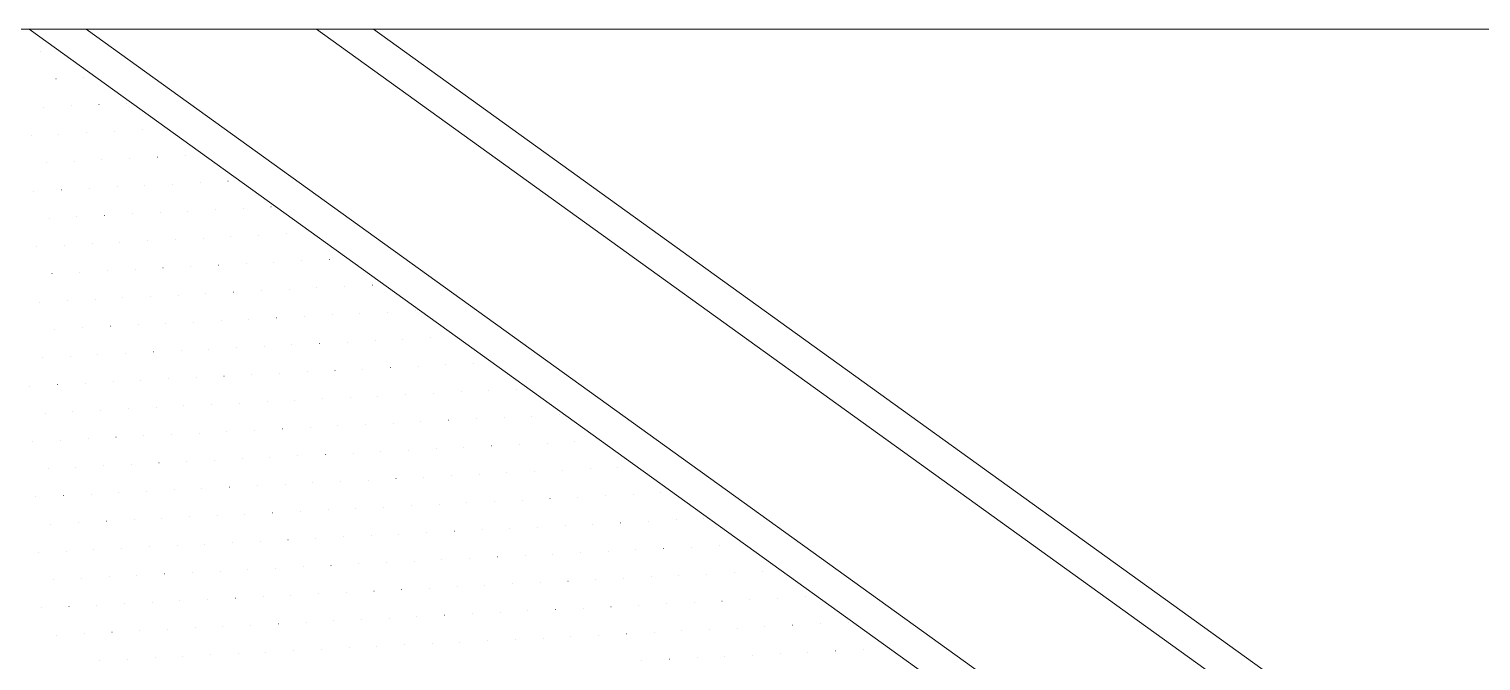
# Model space of a CAD drawing. Header units: centimetres. Extents: x -16179 to 12840, y -10704 to 3856.
# Drawn here: x 7722.2 to 7852.9, y -9823 to -9766.1 of the extents above; entities that cross this region are included whole.
import ezdxf

# ---------------------------------------------------------------- set-up
doc = ezdxf.new("R2010")
doc.units = ezdxf.units.CM
doc.header["$MEASUREMENT"] = 0
doc.layers.add('AA pareti non sezionate_Num_Penna__2_Num_Penna__2_Num_Penna__2_Num_Penna__2_Num_Penna__2_Num_Penna__2_Num_Penna__2_Num_Penna__2_Num_Penna__2_Num_Penna__2', color=2, linetype='Continuous', lineweight=18)
doc.layers.add('AA- arredo_Num_Penna__8_Num_Penna__8_Num_Penna__8_Num_Penna__8_Num_Penna__8_Num_Penna__8_Num_Penna__8_Num_Penna__8_Num_Penna__8_Num_Penna__8', color=8, linetype='Continuous', lineweight=18)

msp = doc.modelspace()

# ---------------------------------------------------------------- linework, layer by layer
at = {"layer": 'AA pareti non sezionate_Num_Penna__2_Num_Penna__2_Num_Penna__2_Num_Penna__2_Num_Penna__2_Num_Penna__2_Num_Penna__2_Num_Penna__2_Num_Penna__2_Num_Penna__2', "color": 2, "linetype": 'Continuous', "lineweight": 18}
msp.add_line((6713.72, -9766.08), (7929.45, -9766.08), dxfattribs=at)
at = {"layer": 'AA- arredo_Num_Penna__8_Num_Penna__8_Num_Penna__8_Num_Penna__8_Num_Penna__8_Num_Penna__8_Num_Penna__8_Num_Penna__8_Num_Penna__8_Num_Penna__8', "color": 8, "linetype": 'Continuous', "lineweight": 18}
for p, q in [((7722.18, -9766.08), (7815.85, -9833.49)), ((7727.32, -9766.08), (7820.03, -9832.81)), ((7744.29, -9766.08), (7744.3, -9766.08)), ((7744.29, -9766.08), (7744.3, -9766.08)), ((7748.04, -9766.08), (7966.99, -9923.66)), ((7753.18, -9766.08), (7971.18, -9922.98)), ((7723.22, -9768.13), (7723.22, -9768.13)), ((7724.59, -9770.56), (7724.6, -9770.56)), ((7727.09, -9770.44), (7727.09, -9770.44)), ((7723.47, -9773.12), (7723.48, -9773.12)), ((7725.97, -9773), (7725.97, -9773)), ((7728.46, -9772.87), (7728.47, -9772.87)), ((7730.96, -9772.74), (7730.97, -9772.74)), ((7722.35, -9775.68), (7722.35, -9775.68)), ((7724.85, -9775.56), (7724.85, -9775.56)), ((7727.34, -9775.43), (7727.35, -9775.43)), ((7729.84, -9775.3), (7729.84, -9775.3)), ((7732.34, -9775.17), (7732.34, -9775.17)), ((7723.73, -9778.12), (7723.73, -9778.12)), ((7726.22, -9777.99), (7726.23, -9777.99)), ((7728.72, -9777.86), (7728.72, -9777.86)), ((7731.22, -9777.73), (7731.22, -9777.73)), ((7733.71, -9777.61), (7733.72, -9777.61)), ((7736.21, -9777.48), (7736.21, -9777.48)), ((7735.09, -9780.04), (7735.09, -9780.04)), ((7737.58, -9779.91), (7737.59, -9779.91)), ((7740.08, -9779.79), (7740.09, -9779.79)), ((7722.6, -9780.68), (7722.61, -9780.68)), ((7725.1, -9780.55), (7725.11, -9780.55)), ((7727.6, -9780.42), (7727.6, -9780.42)), ((7730.09, -9780.3), (7730.1, -9780.3)), ((7732.59, -9780.17), (7732.6, -9780.17)), ((7733.97, -9782.6), (7733.97, -9782.6)), ((7736.46, -9782.47), (7736.47, -9782.47)), ((7738.96, -9782.35), (7738.97, -9782.35)), ((7741.46, -9782.22), (7741.46, -9782.22)), ((7743.95, -9782.09), (7743.96, -9782.09)), ((7723.98, -9783.11), (7723.98, -9783.11)), ((7726.48, -9782.98), (7726.48, -9782.98)), ((7728.97, -9782.86), (7728.98, -9782.86)), ((7731.47, -9782.73), (7731.47, -9782.73)), ((7730.35, -9785.29), (7730.35, -9785.29)), ((7732.85, -9785.16), (7732.85, -9785.16)), ((7735.34, -9785.03), (7735.35, -9785.03)), ((7737.84, -9784.91), (7737.84, -9784.91)), ((7740.34, -9784.78), (7740.34, -9784.78)), ((7742.83, -9784.65), (7742.84, -9784.65)), ((7745.33, -9784.53), (7745.33, -9784.53)), ((7722.86, -9785.67), (7722.86, -9785.67)), ((7725.36, -9785.54), (7725.36, -9785.54)), ((7727.85, -9785.42), (7727.86, -9785.42)), ((7729.23, -9787.85), (7729.23, -9787.85)), ((7731.72, -9787.72), (7731.73, -9787.72)), ((7734.22, -9787.59), (7734.23, -9787.59)), ((7736.72, -9787.47), (7736.72, -9787.47)), ((7739.21, -9787.34), (7739.22, -9787.34)), ((7741.71, -9787.21), (7741.72, -9787.21)), ((7744.21, -9787.09), (7744.21, -9787.09)), ((7746.7, -9786.96), (7746.71, -9786.96)), ((7749.2, -9786.83), (7749.21, -9786.83)), ((7724.23, -9788.1), (7724.24, -9788.1)), ((7726.73, -9787.98), (7726.74, -9787.98)), ((7753.07, -9789.14), (7753.08, -9789.14)), ((7725.61, -9790.54), (7725.61, -9790.54)), ((7728.11, -9790.41), (7728.11, -9790.41)), ((7730.6, -9790.28), (7730.61, -9790.28)), ((7733.1, -9790.16), (7733.1, -9790.16)), ((7735.6, -9790.03), (7735.6, -9790.03)), ((7738.09, -9789.9), (7738.1, -9789.9)), ((7740.59, -9789.77), (7740.6, -9789.77)), ((7743.09, -9789.65), (7743.09, -9789.65)), ((7745.58, -9789.52), (7745.59, -9789.52)), ((7748.08, -9789.39), (7748.09, -9789.39)), ((7750.58, -9789.26), (7750.58, -9789.26)), ((7723.11, -9790.66), (7723.12, -9790.66)), ((7749.46, -9791.82), (7749.46, -9791.82)), ((7751.95, -9791.7), (7751.96, -9791.7)), ((7754.45, -9791.57), (7754.45, -9791.57)), ((7756.95, -9791.44), (7756.95, -9791.44)), ((7724.49, -9793.1), (7724.49, -9793.1)), ((7726.99, -9792.97), (7726.99, -9792.97)), ((7729.48, -9792.84), (7729.49, -9792.84)), ((7731.98, -9792.72), (7731.98, -9792.72)), ((7734.48, -9792.59), (7734.48, -9792.59)), ((7736.97, -9792.46), (7736.98, -9792.46)), ((7739.47, -9792.33), (7739.47, -9792.33)), ((7741.97, -9792.21), (7741.97, -9792.21)), ((7744.46, -9792.08), (7744.47, -9792.08)), ((7746.96, -9791.95), (7746.96, -9791.95)), ((7748.33, -9794.39), (7748.34, -9794.39)), ((7750.83, -9794.26), (7750.84, -9794.26)), ((7753.33, -9794.13), (7753.33, -9794.13)), ((7755.83, -9794), (7755.83, -9794)), ((7758.32, -9793.88), (7758.33, -9793.88)), ((7723.37, -9795.66), (7723.37, -9795.66)), ((7725.86, -9795.53), (7725.87, -9795.53)), ((7728.36, -9795.4), (7728.37, -9795.4)), ((7730.86, -9795.28), (7730.86, -9795.28)), ((7733.35, -9795.15), (7733.36, -9795.15)), ((7735.85, -9795.02), (7735.86, -9795.02)), ((7738.35, -9794.89), (7738.35, -9794.89)), ((7740.84, -9794.77), (7740.85, -9794.77)), ((7743.34, -9794.64), (7743.35, -9794.64)), ((7745.84, -9794.51), (7745.84, -9794.51)), ((7744.72, -9797.07), (7744.72, -9797.07)), ((7747.21, -9796.95), (7747.22, -9796.95)), ((7749.71, -9796.82), (7749.72, -9796.82)), ((7752.21, -9796.69), (7752.21, -9796.69)), ((7754.7, -9796.56), (7754.71, -9796.56)), ((7757.2, -9796.44), (7757.21, -9796.44)), ((7759.7, -9796.31), (7759.7, -9796.31)), ((7762.19, -9796.18), (7762.2, -9796.18)), ((7722.25, -9798.22), (7722.25, -9798.22)), ((7724.74, -9798.09), (7724.75, -9798.09)), ((7727.24, -9797.96), (7727.24, -9797.96)), ((7729.74, -9797.84), (7729.74, -9797.84)), ((7732.23, -9797.71), (7732.24, -9797.71)), ((7734.73, -9797.58), (7734.73, -9797.58)), ((7737.23, -9797.45), (7737.23, -9797.45)), ((7739.72, -9797.33), (7739.73, -9797.33)), ((7742.22, -9797.2), (7742.23, -9797.2)), ((7743.6, -9799.63), (7743.6, -9799.63)), ((7746.09, -9799.51), (7746.1, -9799.51)), ((7748.59, -9799.38), (7748.59, -9799.38)), ((7751.09, -9799.25), (7751.09, -9799.25)), ((7753.58, -9799.12), (7753.59, -9799.12)), ((7756.08, -9799), (7756.08, -9799)), ((7758.58, -9798.87), (7758.58, -9798.87)), ((7761.07, -9798.74), (7761.08, -9798.74)), ((7763.57, -9798.62), (7763.57, -9798.62)), ((7766.07, -9798.49), (7766.07, -9798.49)), ((7723.62, -9800.65), (7723.63, -9800.65)), ((7726.12, -9800.52), (7726.12, -9800.52)), ((7728.62, -9800.4), (7728.62, -9800.4)), ((7731.11, -9800.27), (7731.12, -9800.27)), ((7733.61, -9800.14), (7733.61, -9800.14)), ((7736.11, -9800.01), (7736.11, -9800.01)), ((7738.6, -9799.89), (7738.61, -9799.89)), ((7741.1, -9799.76), (7741.1, -9799.76)), ((7767.44, -9800.92), (7767.45, -9800.92)), ((7769.94, -9800.79), (7769.94, -9800.79)), ((7742.47, -9802.19), (7742.48, -9802.19)), ((7744.97, -9802.07), (7744.98, -9802.07)), ((7747.47, -9801.94), (7747.47, -9801.94)), ((7749.96, -9801.81), (7749.97, -9801.81)), ((7752.46, -9801.68), (7752.47, -9801.68)), ((7754.96, -9801.56), (7754.96, -9801.56)), ((7757.46, -9801.43), (7757.46, -9801.43)), ((7759.95, -9801.3), (7759.96, -9801.3)), ((7762.45, -9801.18), (7762.45, -9801.18)), ((7764.95, -9801.05), (7764.95, -9801.05)), ((7722.5, -9803.21), (7722.51, -9803.21)), ((7725, -9803.08), (7725, -9803.08)), ((7727.49, -9802.96), (7727.5, -9802.96)), ((7729.99, -9802.83), (7730, -9802.83)), ((7732.49, -9802.7), (7732.49, -9802.7)), ((7734.98, -9802.58), (7734.99, -9802.58)), ((7737.48, -9802.45), (7737.49, -9802.45)), ((7739.98, -9802.32), (7739.98, -9802.32)), ((7763.82, -9803.61), (7763.83, -9803.61)), ((7766.32, -9803.48), (7766.33, -9803.48)), ((7768.82, -9803.35), (7768.82, -9803.35)), ((7771.31, -9803.23), (7771.32, -9803.23)), ((7738.86, -9804.88), (7738.86, -9804.88)), ((7741.35, -9804.75), (7741.36, -9804.75)), ((7743.85, -9804.63), (7743.86, -9804.63)), ((7746.35, -9804.5), (7746.35, -9804.5)), ((7748.84, -9804.37), (7748.85, -9804.37)), ((7751.34, -9804.25), (7751.35, -9804.25)), ((7753.84, -9804.12), (7753.84, -9804.12)), ((7756.33, -9803.99), (7756.34, -9803.99)), ((7758.83, -9803.86), (7758.84, -9803.86)), ((7761.33, -9803.74), (7761.33, -9803.74)), ((7723.88, -9805.64), (7723.88, -9805.64)), ((7726.37, -9805.52), (7726.38, -9805.52)), ((7728.87, -9805.39), (7728.87, -9805.39)), ((7731.37, -9805.26), (7731.37, -9805.26)), ((7733.86, -9805.14), (7733.87, -9805.14)), ((7736.36, -9805.01), (7736.36, -9805.01)), ((7762.7, -9806.17), (7762.71, -9806.17)), ((7765.2, -9806.04), (7765.2, -9806.04)), ((7767.7, -9805.91), (7767.7, -9805.91)), ((7770.19, -9805.79), (7770.2, -9805.79)), ((7772.69, -9805.66), (7772.7, -9805.66)), ((7775.19, -9805.53), (7775.19, -9805.53)), ((7737.74, -9807.44), (7737.74, -9807.44)), ((7740.23, -9807.31), (7740.24, -9807.31)), ((7742.73, -9807.19), (7742.73, -9807.19)), ((7745.23, -9807.06), (7745.23, -9807.06)), ((7747.72, -9806.93), (7747.73, -9806.93)), ((7750.22, -9806.81), (7750.22, -9806.81)), ((7752.72, -9806.68), (7752.72, -9806.68)), ((7755.21, -9806.55), (7755.22, -9806.55)), ((7757.71, -9806.42), (7757.71, -9806.42)), ((7760.21, -9806.3), (7760.21, -9806.3)), ((7722.75, -9808.2), (7722.76, -9808.2)), ((7725.25, -9808.08), (7725.26, -9808.08)), ((7727.75, -9807.95), (7727.75, -9807.95)), ((7730.25, -9807.82), (7730.25, -9807.82)), ((7732.74, -9807.7), (7732.75, -9807.7)), ((7735.24, -9807.57), (7735.24, -9807.57)), ((7761.58, -9808.73), (7761.59, -9808.73)), ((7764.08, -9808.6), (7764.08, -9808.6)), ((7766.58, -9808.48), (7766.58, -9808.48)), ((7769.07, -9808.35), (7769.08, -9808.35)), ((7771.57, -9808.22), (7771.57, -9808.22)), ((7774.07, -9808.09), (7774.07, -9808.09)), ((7776.56, -9807.97), (7776.57, -9807.97)), ((7779.06, -9807.84), (7779.06, -9807.84)), ((7734.12, -9810.13), (7734.12, -9810.13)), ((7736.61, -9810), (7736.62, -9810)), ((7739.11, -9809.87), (7739.12, -9809.87)), ((7741.61, -9809.75), (7741.61, -9809.75)), ((7744.1, -9809.62), (7744.11, -9809.62)), ((7746.6, -9809.49), (7746.61, -9809.49)), ((7749.1, -9809.37), (7749.1, -9809.37)), ((7751.59, -9809.24), (7751.6, -9809.24)), ((7754.09, -9809.11), (7754.1, -9809.11)), ((7756.59, -9808.98), (7756.59, -9808.98)), ((7759.09, -9808.86), (7759.09, -9808.86)), ((7782.93, -9810.15), (7782.94, -9810.15)), ((7724.13, -9810.64), (7724.14, -9810.64)), ((7726.63, -9810.51), (7726.63, -9810.51)), ((7729.12, -9810.38), (7729.13, -9810.38)), ((7731.62, -9810.26), (7731.63, -9810.26)), ((7757.96, -9811.42), (7757.97, -9811.42)), ((7760.46, -9811.29), (7760.47, -9811.29)), ((7762.96, -9811.16), (7762.96, -9811.16)), ((7765.45, -9811.04), (7765.46, -9811.04)), ((7767.95, -9810.91), (7767.96, -9810.91)), ((7770.45, -9810.78), (7770.45, -9810.78)), ((7772.94, -9810.65), (7772.95, -9810.65)), ((7775.44, -9810.53), (7775.45, -9810.53)), ((7777.94, -9810.4), (7777.94, -9810.4)), ((7780.43, -9810.27), (7780.44, -9810.27)), ((7733, -9812.69), (7733, -9812.69)), ((7735.49, -9812.56), (7735.5, -9812.56)), ((7737.99, -9812.44), (7737.99, -9812.44)), ((7740.49, -9812.31), (7740.49, -9812.31)), ((7742.98, -9812.18), (7742.99, -9812.18)), ((7745.48, -9812.05), (7745.49, -9812.05)), ((7747.98, -9811.93), (7747.98, -9811.93)), ((7750.47, -9811.8), (7750.48, -9811.8)), ((7752.97, -9811.67), (7752.98, -9811.67)), ((7755.47, -9811.54), (7755.47, -9811.54)), ((7781.81, -9812.71), (7781.82, -9812.71)), ((7784.31, -9812.58), (7784.31, -9812.58)), ((7723.01, -9813.2), (7723.01, -9813.2)), ((7725.51, -9813.07), (7725.51, -9813.07)), ((7728, -9812.94), (7728.01, -9812.94)), ((7730.5, -9812.82), (7730.5, -9812.82)), ((7756.84, -9813.98), (7756.85, -9813.98)), ((7759.34, -9813.85), (7759.34, -9813.85)), ((7761.84, -9813.72), (7761.84, -9813.72)), ((7764.33, -9813.6), (7764.34, -9813.6)), ((7766.83, -9813.47), (7766.83, -9813.47)), ((7769.33, -9813.34), (7769.33, -9813.34)), ((7771.82, -9813.21), (7771.83, -9813.21)), ((7774.32, -9813.09), (7774.33, -9813.09)), ((7776.82, -9812.96), (7776.82, -9812.96)), ((7779.31, -9812.83), (7779.32, -9812.83)), ((7729.38, -9815.38), (7729.38, -9815.38)), ((7731.88, -9815.25), (7731.88, -9815.25)), ((7734.37, -9815.12), (7734.38, -9815.12)), ((7736.87, -9815), (7736.87, -9815)), ((7739.37, -9814.87), (7739.37, -9814.87)), ((7741.86, -9814.74), (7741.87, -9814.74)), ((7744.36, -9814.61), (7744.36, -9814.61)), ((7746.86, -9814.49), (7746.86, -9814.49)), ((7749.35, -9814.36), (7749.36, -9814.36)), ((7751.85, -9814.23), (7751.85, -9814.23)), ((7754.35, -9814.1), (7754.35, -9814.1)), ((7780.69, -9815.27), (7780.69, -9815.27)), ((7783.19, -9815.14), (7783.19, -9815.14)), ((7785.68, -9815.01), (7785.69, -9815.01)), ((7788.18, -9814.88), (7788.18, -9814.88)), ((7724.39, -9815.63), (7724.39, -9815.63)), ((7726.88, -9815.5), (7726.89, -9815.5)), ((7753.22, -9816.67), (7753.23, -9816.67)), ((7755.72, -9816.54), (7755.73, -9816.54)), ((7758.22, -9816.41), (7758.22, -9816.41)), ((7760.72, -9816.28), (7760.72, -9816.28)), ((7763.21, -9816.16), (7763.22, -9816.16)), ((7765.71, -9816.03), (7765.71, -9816.03)), ((7768.21, -9815.9), (7768.21, -9815.9)), ((7770.7, -9815.77), (7770.71, -9815.77)), ((7773.2, -9815.65), (7773.2, -9815.65)), ((7775.7, -9815.52), (7775.7, -9815.52)), ((7778.19, -9815.39), (7778.2, -9815.39)), ((7728.26, -9817.94), (7728.26, -9817.94)), ((7730.75, -9817.81), (7730.76, -9817.81)), ((7733.25, -9817.68), (7733.26, -9817.68)), ((7735.75, -9817.56), (7735.75, -9817.56)), ((7738.24, -9817.43), (7738.25, -9817.43)), ((7740.74, -9817.3), (7740.75, -9817.3)), ((7743.24, -9817.17), (7743.24, -9817.17)), ((7745.73, -9817.05), (7745.74, -9817.05)), ((7748.23, -9816.92), (7748.24, -9816.92)), ((7750.73, -9816.79), (7750.73, -9816.79)), ((7777.07, -9817.95), (7777.08, -9817.95)), ((7779.57, -9817.83), (7779.57, -9817.83)), ((7782.06, -9817.7), (7782.07, -9817.7)), ((7784.56, -9817.57), (7784.57, -9817.57)), ((7787.06, -9817.44), (7787.06, -9817.44)), ((7789.56, -9817.32), (7789.56, -9817.32)), ((7792.05, -9817.19), (7792.06, -9817.19)), ((7723.26, -9818.19), (7723.27, -9818.19)), ((7725.76, -9818.06), (7725.77, -9818.06)), ((7752.1, -9819.23), (7752.11, -9819.23)), ((7754.6, -9819.1), (7754.61, -9819.1)), ((7757.1, -9818.97), (7757.1, -9818.97)), ((7759.59, -9818.84), (7759.6, -9818.84)), ((7762.09, -9818.72), (7762.1, -9818.72)), ((7764.59, -9818.59), (7764.59, -9818.59)), ((7767.08, -9818.46), (7767.09, -9818.46)), ((7769.58, -9818.34), (7769.59, -9818.34)), ((7772.08, -9818.21), (7772.08, -9818.21)), ((7774.57, -9818.08), (7774.58, -9818.08)), ((7727.14, -9820.5), (7727.14, -9820.5)), ((7729.63, -9820.37), (7729.64, -9820.37)), ((7732.13, -9820.24), (7732.13, -9820.24)), ((7734.63, -9820.12), (7734.63, -9820.12)), ((7737.12, -9819.99), (7737.13, -9819.99)), ((7739.62, -9819.86), (7739.63, -9819.86)), ((7742.12, -9819.73), (7742.12, -9819.73)), ((7744.61, -9819.61), (7744.62, -9819.61)), ((7747.11, -9819.48), (7747.12, -9819.48)), ((7749.61, -9819.35), (7749.61, -9819.35)), ((7775.95, -9820.51), (7775.96, -9820.51)), ((7778.45, -9820.39), (7778.45, -9820.39)), ((7780.94, -9820.26), (7780.95, -9820.26)), ((7783.44, -9820.13), (7783.45, -9820.13)), ((7785.94, -9820), (7785.94, -9820)), ((7788.43, -9819.88), (7788.44, -9819.88)), ((7790.93, -9819.75), (7790.94, -9819.75)), ((7793.43, -9819.62), (7793.43, -9819.62)), ((7795.92, -9819.5), (7795.93, -9819.5)), ((7724.64, -9820.63), (7724.64, -9820.63)), ((7748.49, -9821.91), (7748.49, -9821.91)), ((7750.98, -9821.79), (7750.99, -9821.79)), ((7753.48, -9821.66), (7753.48, -9821.66)), ((7755.98, -9821.53), (7755.98, -9821.53)), ((7758.47, -9821.4), (7758.48, -9821.4)), ((7760.97, -9821.28), (7760.97, -9821.28)), ((7763.47, -9821.15), (7763.47, -9821.15)), ((7765.96, -9821.02), (7765.97, -9821.02)), ((7768.46, -9820.9), (7768.47, -9820.9)), ((7770.96, -9820.77), (7770.96, -9820.77)), ((7773.45, -9820.64), (7773.46, -9820.64)), ((7728.51, -9822.93), (7728.52, -9822.93)), ((7731.01, -9822.8), (7731.01, -9822.8)), ((7733.51, -9822.68), (7733.51, -9822.68)), ((7736, -9822.55), (7736.01, -9822.55)), ((7738.5, -9822.42), (7738.5, -9822.42)), ((7741, -9822.29), (7741, -9822.29)), ((7743.49, -9822.17), (7743.5, -9822.17)), ((7745.99, -9822.04), (7745.99, -9822.04)), ((7777.33, -9822.95), (7777.33, -9822.95)), ((7779.82, -9822.82), (7779.83, -9822.82)), ((7782.32, -9822.69), (7782.32, -9822.69)), ((7784.82, -9822.57), (7784.82, -9822.57)), ((7787.31, -9822.44), (7787.32, -9822.44)), ((7789.81, -9822.31), (7789.81, -9822.31)), ((7792.31, -9822.18), (7792.31, -9822.18)), ((7794.8, -9822.06), (7794.81, -9822.06)), ((7797.3, -9821.93), (7797.3, -9821.93))]:
    msp.add_line(p, q, dxfattribs=at)

doc.saveas('drawing.dxf')
